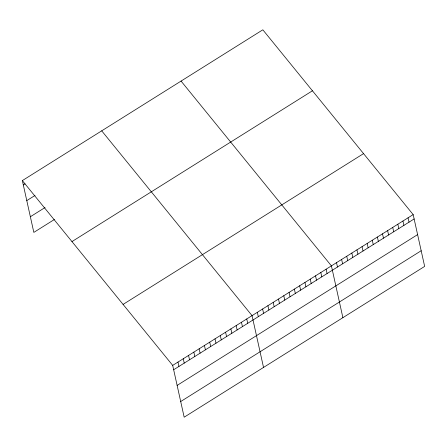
<?xml version="1.0" encoding="UTF-8"?>
<svg xmlns="http://www.w3.org/2000/svg" width="447" height="447" viewBox="0 0 447 447"><rect width="100%" height="100%" fill="white"/><g stroke="black" fill="none" stroke-linecap="round" stroke-linejoin="round"><path stroke-width="0.67" d="M22.35 180.599L262.83 29.809L413.168 214.605L424.65 266.401L184.17 417.191L172.687 365.389L22.35 180.599L33.832 232.395L54.405 219.494M23.317 184.952L25.077 183.846M26.786 200.608L35.017 195.451M30.362 216.739L45.058 207.525M71.961 241.581L312.442 90.791M123.076 304.413L363.556 153.623M172.687 365.389L413.168 214.605M173.654 369.747L414.134 218.957M177.124 385.403L417.604 234.614M180.7 401.535L421.18 250.745M181.069 81.08L331.406 265.87L342.888 317.672M101.709 130.837L252.047 315.632L263.529 367.428M408.055 217.806L409.022 222.165M402.948 221.014L403.909 225.366M397.836 224.215L398.802 228.573M392.729 227.422L393.69 231.775M387.616 230.624L388.583 234.982M382.503 233.831L383.47 238.184M377.397 237.033L378.363 241.391M372.284 240.24L373.251 244.593M367.177 243.442L368.138 247.8M362.064 246.649L363.031 251.002M356.952 249.851L357.918 254.209M351.845 253.052L352.812 257.411M346.732 256.26L347.699 260.612M341.625 259.461L342.592 263.819M336.513 262.668L337.479 267.021M326.114 269.189L327.081 273.547M320.823 272.508L321.79 276.861M315.532 275.821L316.498 280.18M310.24 279.14L311.207 283.499M304.949 282.459L305.916 286.812M299.658 285.778L300.624 290.131M294.372 289.092L295.333 293.45M289.08 292.411L290.047 296.763M283.789 295.73L284.756 300.082M278.498 299.043L279.464 303.401M273.206 302.362L274.173 306.72M267.915 305.681L268.882 310.034M262.624 308.994L263.59 313.353M257.338 312.313L258.299 316.672M246.755 318.951L247.722 323.304M241.464 322.265L242.43 326.623M236.172 325.584L237.139 329.942M230.881 328.903L231.848 333.255M225.595 332.216L226.556 336.574M220.304 335.535L221.265 339.893M215.013 338.854L215.979 343.207M209.721 342.173L210.688 346.526M204.43 345.486L205.397 349.845M199.138 348.805L200.105 353.158M193.847 352.124L194.814 356.477M188.561 355.438L189.522 359.796M183.27 358.757L184.231 363.115M177.979 362.076L178.945 366.428"/></g></svg>
